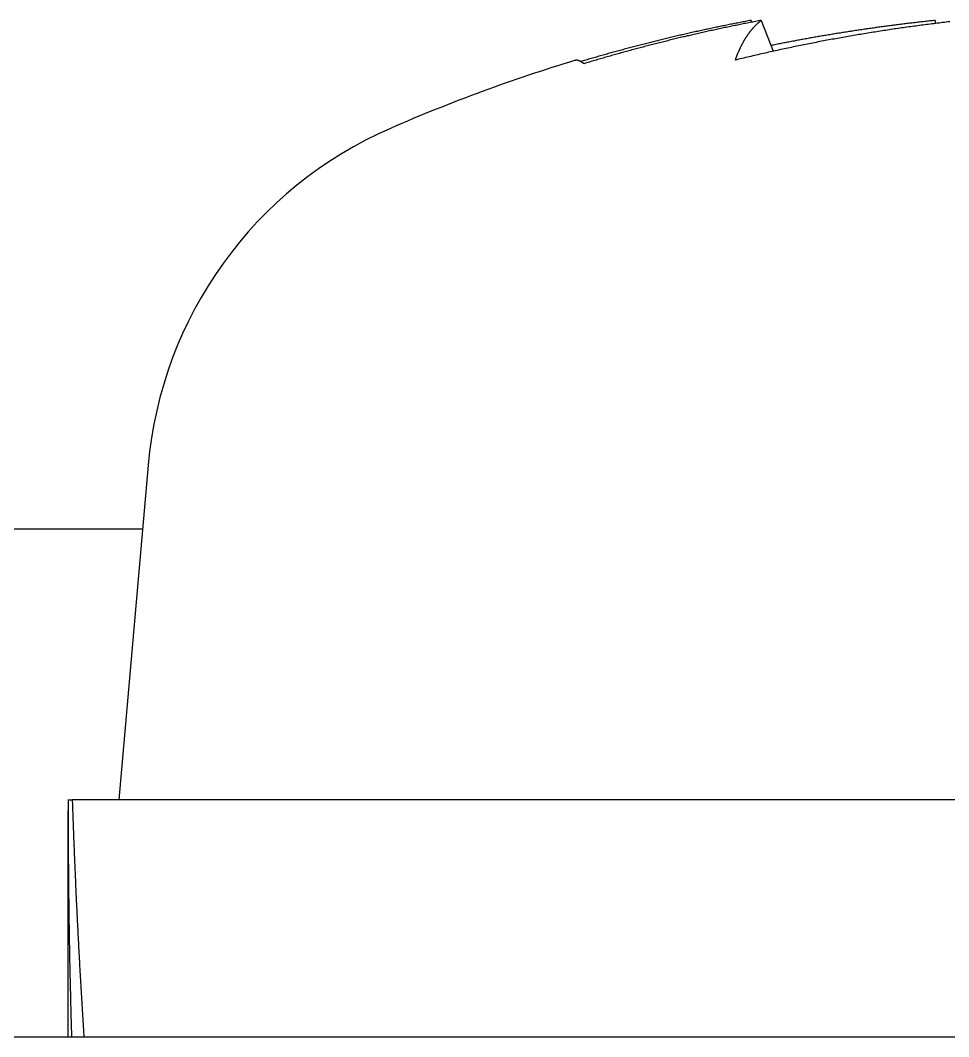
# Model space of a CAD drawing. Extents: x 25 to 315, y -155 to 84.
# Drawn here: x 83.857 to 86.6, y -57.745 to -54.742 of the extents above; entities that cross this region are included whole.
import ezdxf

# ---------------------------------------------------------------- set-up
doc = ezdxf.new("R2010")
doc.units = 0
doc.layers.get('0').update_dxf_attribs({"linetype": 'CONTINUOUS'})

msp = doc.modelspace()

# ---------------------------------------------------------------- linework, layer by layer
at = {"color": 7, "linetype": 'CONTINUOUS'}
for p, q in [((86.0183, -54.7476), (86.0162, -54.7423)), ((86.0465, -54.7423), (86.082, -54.8334)), ((86.5601, -54.7423), (86.5602, -54.7514)), ((84.2352, -56.0566), (84.1487, -57.0448)), ((80.9487, -56.2448), (84.2187, -56.2448)), ((83.9987, -57.0448), (84.0109, -57.0448)), ((89.8987, -57.0448), (84.0109, -57.0448)), ((83.9987, -57.7448), (83.9987, -57.0766)), ((78.9487, -57.7448), (94.9487, -57.7448))]:
    msp.add_line(p, q, dxfattribs=at)
for points in [[(86.0162, -54.7423, 0), (86.0122, -54.743, 0), (86.0082, -54.7438, 0), (86.0042, -54.7445, 0), (86.0003, -54.7453, 0), (85.9963, -54.746, 0), (85.9923, -54.7468, 0), (85.9883, -54.7476, 0), (85.9844, -54.7483, 0), (85.9804, -54.7491, 0), (85.9764, -54.7499, 0), (85.9724, -54.7507, 0), (85.9685, -54.7514, 0), (85.9645, -54.7522, 0), (85.9605, -54.753, 0), (85.9566, -54.7538, 0), (85.9526, -54.7546, 0), (85.9486, -54.7554, 0), (85.9447, -54.7562, 0), (85.9407, -54.757, 0), (85.9367, -54.7578, 0), (85.9328, -54.7586, 0), (85.9288, -54.7594, 0), (85.9248, -54.7603, 0), (85.9209, -54.7611, 0), (85.9169, -54.7619, 0), (85.913, -54.7627, 0), (85.909, -54.7636, 0), (85.905, -54.7644, 0), (85.9011, -54.7652, 0), (85.8971, -54.7661, 0), (85.8932, -54.7669, 0), (85.8892, -54.7678, 0), (85.8852, -54.7686, 0), (85.8813, -54.7695, 0), (85.8773, -54.7703, 0), (85.8734, -54.7712, 0), (85.8694, -54.7721, 0), (85.8655, -54.7729, 0), (85.8615, -54.7738, 0), (85.8576, -54.7747, 0), (85.8536, -54.7755, 0), (85.8497, -54.7764, 0), (85.8457, -54.7773, 0), (85.8418, -54.7782, 0), (85.8378, -54.7791, 0), (85.8339, -54.78, 0), (85.8299, -54.7809, 0), (85.826, -54.7818, 0), (85.822, -54.7827, 0), (85.8181, -54.7836, 0), (85.8141, -54.7845, 0), (85.8102, -54.7854, 0), (85.8063, -54.7863, 0), (85.8023, -54.7872, 0), (85.7984, -54.7881, 0), (85.7944, -54.7891, 0), (85.7905, -54.79, 0), (85.7866, -54.7909, 0), (85.7826, -54.7919, 0), (85.7787, -54.7928, 0), (85.7747, -54.7937, 0), (85.7708, -54.7947, 0), (85.7669, -54.7956, 0), (85.7629, -54.7966, 0), (85.759, -54.7975, 0), (85.7551, -54.7985, 0), (85.7511, -54.7994, 0), (85.7472, -54.8004, 0), (85.7433, -54.8014, 0), (85.7394, -54.8023, 0), (85.7354, -54.8033, 0), (85.7315, -54.8043, 0), (85.7276, -54.8053, 0), (85.7236, -54.8063, 0), (85.7197, -54.8072, 0), (85.7158, -54.8082, 0), (85.7119, -54.8092, 0), (85.708, -54.8102, 0), (85.704, -54.8112, 0), (85.7001, -54.8122, 0), (85.6962, -54.8132, 0), (85.6923, -54.8142, 0), (85.6883, -54.8152, 0), (85.6844, -54.8162, 0), (85.6805, -54.8173, 0), (85.6766, -54.8183, 0), (85.6727, -54.8193, 0), (85.6688, -54.8203, 0), (85.6649, -54.8214, 0), (85.6609, -54.8224, 0), (85.657, -54.8234, 0), (85.6531, -54.8245, 0), (85.6492, -54.8255, 0), (85.6453, -54.8266, 0), (85.6414, -54.8276, 0), (85.6375, -54.8287, 0), (85.6336, -54.8297, 0), (85.6297, -54.8308, 0), (85.6258, -54.8318, 0), (85.6219, -54.8329, 0), (85.618, -54.834, 0), (85.614, -54.835, 0), (85.6101, -54.8361, 0), (85.6062, -54.8372, 0), (85.6023, -54.8383, 0), (85.5984, -54.8394, 0), (85.5945, -54.8404, 0), (85.5907, -54.8415, 0), (85.5868, -54.8426, 0), (85.5829, -54.8437, 0), (85.579, -54.8448, 0), (85.5751, -54.8459, 0), (85.5712, -54.847, 0), (85.5673, -54.8481, 0), (85.5634, -54.8493, 0), (85.5595, -54.8504, 0), (85.5556, -54.8515, 0), (85.5517, -54.8526, 0), (85.5478, -54.8537, 0), (85.544, -54.8549, 0), (85.5401, -54.856, 0), (85.5362, -54.8571, 0), (85.5323, -54.8583, 0), (85.5284, -54.8594, 0), (85.5245, -54.8605, 0), (85.5206, -54.8617, 0), (85.5168, -54.8628, 0), (85.5129, -54.864, 0)], [(86.0465, -54.7423, 0), (86.0424, -54.743, 0), (86.0383, -54.7438, 0), (86.0341, -54.7446, 0), (86.03, -54.7454, 0), (86.0258, -54.7462, 0), (86.0217, -54.747, 0), (86.0176, -54.7478, 0), (86.0134, -54.7486, 0), (86.0093, -54.7494, 0), (86.0052, -54.7502, 0), (86.001, -54.751, 0), (85.9969, -54.7518, 0), (85.9927, -54.7526, 0), (85.9886, -54.7535, 0), (85.9845, -54.7543, 0), (85.9804, -54.7551, 0), (85.9762, -54.756, 0), (85.9721, -54.7568, 0), (85.968, -54.7576, 0), (85.9638, -54.7585, 0), (85.9597, -54.7593, 0), (85.9556, -54.7602, 0), (85.9514, -54.761, 0), (85.9473, -54.7619, 0), (85.9432, -54.7628, 0), (85.9391, -54.7636, 0), (85.9349, -54.7645, 0), (85.9308, -54.7654, 0), (85.9267, -54.7662, 0), (85.9226, -54.7671, 0), (85.9185, -54.768, 0), (85.9143, -54.7689, 0), (85.9102, -54.7698, 0), (85.9061, -54.7707, 0), (85.902, -54.7716, 0), (85.8979, -54.7725, 0), (85.8937, -54.7734, 0), (85.8896, -54.7743, 0), (85.8855, -54.7752, 0), (85.8814, -54.7761, 0), (85.8773, -54.777, 0), (85.8732, -54.778, 0), (85.8691, -54.7789, 0), (85.865, -54.7798, 0), (85.8608, -54.7807, 0), (85.8567, -54.7817, 0), (85.8526, -54.7826, 0), (85.8485, -54.7836, 0), (85.8444, -54.7845, 0), (85.8403, -54.7855, 0), (85.8362, -54.7864, 0), (85.8321, -54.7874, 0), (85.828, -54.7883, 0), (85.8239, -54.7893, 0), (85.8198, -54.7903, 0), (85.8157, -54.7912, 0), (85.8116, -54.7922, 0), (85.8075, -54.7932, 0), (85.8034, -54.7942, 0), (85.7993, -54.7951, 0), (85.7952, -54.7961, 0), (85.7911, -54.7971, 0), (85.787, -54.7981, 0), (85.7829, -54.7991, 0), (85.7788, -54.8001, 0), (85.7747, -54.8011, 0), (85.7706, -54.8021, 0), (85.7665, -54.8031, 0), (85.7624, -54.8042, 0), (85.7583, -54.8052, 0), (85.7543, -54.8062, 0), (85.7502, -54.8072, 0), (85.7461, -54.8083, 0), (85.742, -54.8093, 0), (85.7379, -54.8103, 0), (85.7338, -54.8114, 0), (85.7297, -54.8124, 0), (85.7257, -54.8134, 0), (85.7216, -54.8145, 0), (85.7175, -54.8156, 0), (85.7134, -54.8166, 0), (85.7093, -54.8177, 0), (85.7053, -54.8187, 0), (85.7012, -54.8198, 0), (85.6971, -54.8209, 0), (85.693, -54.8219, 0), (85.689, -54.823, 0), (85.6849, -54.8241, 0), (85.6808, -54.8252, 0), (85.6767, -54.8263, 0), (85.6727, -54.8274, 0), (85.6686, -54.8285, 0), (85.6645, -54.8296, 0), (85.6605, -54.8307, 0), (85.6564, -54.8318, 0), (85.6523, -54.8329, 0), (85.6483, -54.834, 0), (85.6442, -54.8351, 0), (85.6401, -54.8362, 0), (85.6361, -54.8373, 0), (85.632, -54.8385, 0), (85.628, -54.8396, 0), (85.6239, -54.8407, 0), (85.6198, -54.8419, 0), (85.6158, -54.843, 0), (85.6117, -54.8442, 0), (85.6077, -54.8453, 0), (85.6036, -54.8464, 0), (85.5996, -54.8476, 0), (85.5955, -54.8488, 0), (85.5914, -54.8499, 0), (85.5874, -54.8511, 0), (85.5833, -54.8522, 0), (85.5793, -54.8534, 0), (85.5752, -54.8546, 0), (85.5712, -54.8558, 0), (85.5672, -54.857, 0), (85.5631, -54.8581, 0), (85.5591, -54.8593, 0), (85.555, -54.8605, 0), (85.551, -54.8617, 0), (85.5469, -54.8629, 0), (85.5429, -54.8641, 0), (85.5389, -54.8653, 0), (85.5348, -54.8665, 0), (85.5308, -54.8677, 0), (85.5268, -54.8689, 0), (85.5227, -54.8702, 0)], [(86.0469, -54.742, 0), (86.0462, -54.7425, 0), (86.0454, -54.7431, 0), (86.0447, -54.7437, 0), (86.0439, -54.7442, 0), (86.0432, -54.7448, 0), (86.0425, -54.7454, 0), (86.0417, -54.746, 0), (86.041, -54.7466, 0), (86.0402, -54.7472, 0), (86.0395, -54.7479, 0), (86.0388, -54.7485, 0), (86.0381, -54.7491, 0), (86.0373, -54.7497, 0), (86.0366, -54.7504, 0), (86.0359, -54.751, 0), (86.0352, -54.7517, 0), (86.0345, -54.7523, 0), (86.0337, -54.753, 0), (86.033, -54.7536, 0), (86.0323, -54.7543, 0), (86.0316, -54.755, 0), (86.0309, -54.7557, 0), (86.0302, -54.7564, 0), (86.0295, -54.7571, 0), (86.0288, -54.7578, 0), (86.0281, -54.7585, 0), (86.0274, -54.7592, 0), (86.0267, -54.7599, 0), (86.026, -54.7606, 0), (86.0253, -54.7613, 0), (86.0247, -54.7621, 0), (86.024, -54.7628, 0), (86.0233, -54.7636, 0), (86.0226, -54.7643, 0), (86.0219, -54.7651, 0), (86.0213, -54.7658, 0), (86.0206, -54.7666, 0), (86.0199, -54.7674, 0), (86.0192, -54.7681, 0), (86.0186, -54.7689, 0), (86.0179, -54.7697, 0), (86.0173, -54.7705, 0), (86.0166, -54.7713, 0), (86.0159, -54.7721, 0), (86.0153, -54.7729, 0), (86.0146, -54.7737, 0), (86.014, -54.7746, 0), (86.0133, -54.7754, 0), (86.0127, -54.7762, 0), (86.0121, -54.7771, 0), (86.0114, -54.7779, 0), (86.0108, -54.7788, 0), (86.0101, -54.7796, 0), (86.0095, -54.7805, 0), (86.0089, -54.7813, 0), (86.0083, -54.7822, 0), (86.0076, -54.7831, 0), (86.007, -54.784, 0), (86.0064, -54.7849, 0), (86.0058, -54.7858, 0), (86.0051, -54.7867, 0), (86.0045, -54.7876, 0), (86.0039, -54.7885, 0), (86.0033, -54.7894, 0), (86.0027, -54.7903, 0), (86.0021, -54.7913, 0), (86.0015, -54.7922, 0), (86.0009, -54.7931, 0), (86.0003, -54.7941, 0), (85.9997, -54.795, 0), (85.9991, -54.796, 0), (85.9985, -54.7969, 0), (85.9979, -54.7979, 0), (85.9973, -54.7989, 0), (85.9967, -54.7999, 0), (85.9962, -54.8008, 0), (85.9956, -54.8018, 0), (85.995, -54.8028, 0), (85.9944, -54.8038, 0), (85.9938, -54.8048, 0), (85.9933, -54.8059, 0), (85.9927, -54.8069, 0), (85.9921, -54.8079, 0), (85.9916, -54.8089, 0), (85.991, -54.81, 0), (85.9904, -54.811, 0), (85.9899, -54.812, 0), (85.9893, -54.8131, 0), (85.9888, -54.8142, 0), (85.9882, -54.8152, 0), (85.9877, -54.8163, 0), (85.9871, -54.8174, 0), (85.9866, -54.8184, 0), (85.986, -54.8195, 0), (85.9855, -54.8206, 0), (85.985, -54.8217, 0), (85.9844, -54.8228, 0), (85.9839, -54.8239, 0), (85.9834, -54.825, 0), (85.9828, -54.8261, 0), (85.9823, -54.8273, 0), (85.9818, -54.8284, 0), (85.9813, -54.8295, 0), (85.9808, -54.8307, 0), (85.9802, -54.8318, 0), (85.9797, -54.833, 0), (85.9792, -54.8341, 0), (85.9787, -54.8353, 0), (85.9782, -54.8365, 0), (85.9777, -54.8376, 0), (85.9772, -54.8388, 0), (85.9767, -54.84, 0), (85.9762, -54.8412, 0), (85.9757, -54.8424, 0), (85.9752, -54.8436, 0), (85.9747, -54.8448, 0), (85.9742, -54.846, 0), (85.9737, -54.8472, 0), (85.9733, -54.8484, 0), (85.9728, -54.8497, 0), (85.9723, -54.8509, 0), (85.9718, -54.8521, 0), (85.9713, -54.8534, 0), (85.9709, -54.8546, 0), (85.9704, -54.8559, 0), (85.9699, -54.8571, 0), (85.9695, -54.8584, 0), (85.969, -54.8597, 0)], [(86.6031, -54.7463, 0), (86.5979, -54.7469, 0), (86.5926, -54.7475, 0), (86.5874, -54.7482, 0), (86.5821, -54.7488, 0), (86.5768, -54.7494, 0), (86.5716, -54.75, 0), (86.5663, -54.7507, 0), (86.561, -54.7513, 0), (86.5558, -54.752, 0), (86.5505, -54.7526, 0), (86.5452, -54.7533, 0), (86.54, -54.7539, 0), (86.5347, -54.7546, 0), (86.5295, -54.7553, 0), (86.5242, -54.756, 0), (86.5189, -54.7567, 0), (86.5137, -54.7574, 0), (86.5084, -54.7581, 0), (86.5032, -54.7588, 0), (86.4979, -54.7595, 0), (86.4926, -54.7602, 0), (86.4874, -54.7609, 0), (86.4821, -54.7616, 0), (86.4768, -54.7624, 0), (86.4716, -54.7631, 0), (86.4663, -54.7638, 0), (86.4611, -54.7646, 0), (86.4558, -54.7653, 0), (86.4506, -54.7661, 0), (86.4453, -54.7669, 0), (86.44, -54.7676, 0), (86.4348, -54.7684, 0), (86.4295, -54.7692, 0), (86.4243, -54.77, 0), (86.419, -54.7708, 0), (86.4138, -54.7716, 0), (86.4085, -54.7724, 0), (86.4032, -54.7732, 0), (86.398, -54.774, 0), (86.3927, -54.7748, 0), (86.3875, -54.7757, 0), (86.3822, -54.7765, 0), (86.377, -54.7773, 0), (86.3717, -54.7782, 0), (86.3665, -54.779, 0), (86.3612, -54.7799, 0), (86.356, -54.7807, 0), (86.3507, -54.7816, 0), (86.3455, -54.7825, 0), (86.3402, -54.7834, 0), (86.335, -54.7842, 0), (86.3297, -54.7851, 0), (86.3245, -54.786, 0), (86.3192, -54.7869, 0), (86.314, -54.7878, 0), (86.3087, -54.7887, 0), (86.3035, -54.7896, 0), (86.2982, -54.7906, 0), (86.293, -54.7915, 0), (86.2877, -54.7924, 0), (86.2825, -54.7934, 0), (86.2773, -54.7943, 0), (86.272, -54.7953, 0), (86.2668, -54.7962, 0), (86.2615, -54.7972, 0), (86.2563, -54.7981, 0), (86.251, -54.7991, 0), (86.2458, -54.8001, 0), (86.2406, -54.8011, 0), (86.2353, -54.802, 0), (86.2301, -54.803, 0), (86.2248, -54.804, 0), (86.2196, -54.805, 0), (86.2144, -54.806, 0), (86.2091, -54.8071, 0), (86.2039, -54.8081, 0), (86.1987, -54.8091, 0), (86.1934, -54.8101, 0), (86.1882, -54.8112, 0), (86.183, -54.8122, 0), (86.1777, -54.8133, 0), (86.1725, -54.8143, 0), (86.1673, -54.8154, 0), (86.162, -54.8164, 0), (86.1568, -54.8175, 0), (86.1516, -54.8186, 0), (86.1463, -54.8197, 0), (86.1411, -54.8208, 0), (86.1359, -54.8218, 0), (86.1307, -54.8229, 0), (86.1254, -54.824, 0), (86.1202, -54.8252, 0), (86.115, -54.8263, 0), (86.1098, -54.8274, 0), (86.1045, -54.8285, 0), (86.0993, -54.8296, 0), (86.0941, -54.8308, 0), (86.0889, -54.8319, 0), (86.0836, -54.8331, 0), (86.0784, -54.8342, 0), (86.0732, -54.8354, 0), (86.068, -54.8365, 0), (86.0628, -54.8377, 0), (86.0576, -54.8389, 0), (86.0523, -54.8401, 0), (86.0471, -54.8412, 0), (86.0419, -54.8424, 0), (86.0367, -54.8436, 0), (86.0315, -54.8448, 0), (86.0263, -54.846, 0), (86.0211, -54.8473, 0), (86.0158, -54.8485, 0), (86.0106, -54.8497, 0), (86.0054, -54.8509, 0), (86.0002, -54.8522, 0), (85.995, -54.8534, 0), (85.9898, -54.8546, 0), (85.9846, -54.8559, 0), (85.9794, -54.8572, 0), (85.9742, -54.8584, 0), (85.969, -54.8597, 0)], [(86.5601, -54.7423, 0), (86.5563, -54.7427, 0), (86.5525, -54.7431, 0), (86.5487, -54.7435, 0), (86.5448, -54.7439, 0), (86.541, -54.7443, 0), (86.5372, -54.7447, 0), (86.5334, -54.7451, 0), (86.5296, -54.7455, 0), (86.5258, -54.746, 0), (86.522, -54.7464, 0), (86.5182, -54.7468, 0), (86.5144, -54.7473, 0), (86.5106, -54.7477, 0), (86.5068, -54.7481, 0), (86.503, -54.7486, 0), (86.4992, -54.749, 0), (86.4954, -54.7495, 0), (86.4916, -54.7499, 0), (86.4878, -54.7504, 0), (86.484, -54.7508, 0), (86.4803, -54.7513, 0), (86.4765, -54.7517, 0), (86.4727, -54.7522, 0), (86.4689, -54.7527, 0), (86.4651, -54.7531, 0), (86.4613, -54.7536, 0), (86.4575, -54.7541, 0), (86.4537, -54.7545, 0), (86.4499, -54.755, 0), (86.4461, -54.7555, 0), (86.4423, -54.756, 0), (86.4385, -54.7565, 0), (86.4347, -54.757, 0), (86.4309, -54.7575, 0), (86.4271, -54.758, 0), (86.4233, -54.7585, 0), (86.4195, -54.759, 0), (86.4157, -54.7595, 0), (86.4119, -54.76, 0), (86.4081, -54.7605, 0), (86.4043, -54.761, 0), (86.4005, -54.7615, 0), (86.3967, -54.762, 0), (86.3929, -54.7626, 0), (86.3891, -54.7631, 0), (86.3854, -54.7636, 0), (86.3816, -54.7641, 0), (86.3778, -54.7647, 0), (86.374, -54.7652, 0), (86.3702, -54.7657, 0), (86.3664, -54.7663, 0), (86.3626, -54.7668, 0), (86.3588, -54.7674, 0), (86.355, -54.7679, 0), (86.3512, -54.7685, 0), (86.3474, -54.769, 0), (86.3437, -54.7696, 0), (86.3399, -54.7702, 0), (86.3361, -54.7707, 0), (86.3323, -54.7713, 0), (86.3285, -54.7719, 0), (86.3247, -54.7724, 0), (86.3209, -54.773, 0), (86.3171, -54.7736, 0), (86.3133, -54.7742, 0), (86.3096, -54.7747, 0), (86.3058, -54.7753, 0), (86.302, -54.7759, 0), (86.2982, -54.7765, 0), (86.2944, -54.7771, 0), (86.2906, -54.7777, 0), (86.2868, -54.7783, 0), (86.283, -54.7789, 0), (86.2793, -54.7795, 0), (86.2755, -54.7801, 0), (86.2717, -54.7807, 0), (86.2679, -54.7814, 0), (86.2641, -54.782, 0), (86.2603, -54.7826, 0), (86.2566, -54.7832, 0), (86.2528, -54.7838, 0), (86.249, -54.7845, 0), (86.2452, -54.7851, 0), (86.2414, -54.7857, 0), (86.2376, -54.7864, 0), (86.2339, -54.787, 0), (86.2301, -54.7877, 0), (86.2263, -54.7883, 0), (86.2225, -54.7889, 0), (86.2187, -54.7896, 0), (86.215, -54.7902, 0), (86.2112, -54.7909, 0), (86.2074, -54.7916, 0), (86.2036, -54.7922, 0), (86.1998, -54.7929, 0), (86.1961, -54.7936, 0), (86.1923, -54.7942, 0), (86.1885, -54.7949, 0), (86.1847, -54.7956, 0), (86.181, -54.7963, 0), (86.1772, -54.7969, 0), (86.1734, -54.7976, 0), (86.1696, -54.7983, 0), (86.1659, -54.799, 0), (86.1621, -54.7997, 0), (86.1583, -54.8004, 0), (86.1545, -54.8011, 0), (86.1508, -54.8018, 0), (86.147, -54.8025, 0), (86.1432, -54.8032, 0), (86.1394, -54.8039, 0), (86.1357, -54.8046, 0), (86.1319, -54.8053, 0), (86.1281, -54.8061, 0), (86.1244, -54.8068, 0), (86.1206, -54.8075, 0), (86.1168, -54.8082, 0), (86.1131, -54.8089, 0), (86.1093, -54.8097, 0), (86.1055, -54.8104, 0), (86.1018, -54.8112, 0), (86.098, -54.8119, 0), (86.0942, -54.8126, 0), (86.0905, -54.8134, 0), (86.0867, -54.8141, 0), (86.0829, -54.8149, 0), (86.0792, -54.8156, 0), (86.0754, -54.8164, 0)], [(85.5227, -54.8702, 0), (85.5224, -54.8699, 0), (85.5221, -54.8697, 0), (85.5218, -54.8695, 0), (85.5215, -54.8693, 0), (85.5212, -54.8691, 0), (85.5209, -54.8689, 0), (85.5205, -54.8687, 0), (85.5202, -54.8685, 0), (85.5199, -54.8683, 0), (85.5196, -54.8681, 0), (85.5193, -54.8679, 0), (85.519, -54.8677, 0), (85.5188, -54.8675, 0), (85.5185, -54.8673, 0), (85.5182, -54.8671, 0), (85.5179, -54.8669, 0), (85.5176, -54.8668, 0), (85.5173, -54.8666, 0), (85.517, -54.8664, 0), (85.5167, -54.8662, 0), (85.5165, -54.8661, 0), (85.5162, -54.8659, 0), (85.5159, -54.8657, 0), (85.5156, -54.8656, 0), (85.5153, -54.8654, 0), (85.5151, -54.8652, 0), (85.5148, -54.8651, 0), (85.5145, -54.8649, 0), (85.5143, -54.8648, 0), (85.514, -54.8646, 0), (85.5137, -54.8645, 0), (85.5135, -54.8643, 0), (85.5132, -54.8642, 0), (85.5129, -54.864, 0), (85.5127, -54.8639, 0), (85.5124, -54.8637, 0), (85.5122, -54.8636, 0), (85.5119, -54.8635, 0), (85.5117, -54.8633, 0), (85.5114, -54.8632, 0), (85.5112, -54.8631, 0), (85.5109, -54.863, 0), (85.5107, -54.8628, 0), (85.5104, -54.8627, 0), (85.5102, -54.8626, 0), (85.5099, -54.8625, 0), (85.5097, -54.8624, 0), (85.5095, -54.8623, 0), (85.5092, -54.8622, 0), (85.509, -54.8621, 0), (85.5088, -54.8619, 0), (85.5085, -54.8618, 0), (85.5083, -54.8617, 0), (85.5081, -54.8617, 0), (85.5078, -54.8616, 0), (85.5076, -54.8615, 0), (85.5074, -54.8614, 0), (85.5072, -54.8613, 0), (85.5069, -54.8612, 0), (85.5067, -54.8611, 0), (85.5065, -54.861, 0), (85.5063, -54.861, 0), (85.5061, -54.8609, 0), (85.5059, -54.8608, 0), (85.5057, -54.8607, 0), (85.5055, -54.8607, 0), (85.5052, -54.8606, 0), (85.505, -54.8605, 0), (85.5048, -54.8605, 0), (85.5046, -54.8604, 0), (85.5044, -54.8604, 0), (85.5042, -54.8603, 0), (85.504, -54.8603, 0), (85.5038, -54.8602, 0), (85.5037, -54.8602, 0), (85.5035, -54.8601, 0), (85.5033, -54.8601, 0), (85.5031, -54.86, 0), (85.5029, -54.86, 0), (85.5027, -54.86, 0), (85.5025, -54.8599, 0), (85.5023, -54.8599, 0), (85.5022, -54.8599, 0), (85.502, -54.8598, 0), (85.5018, -54.8598, 0), (85.5016, -54.8598, 0), (85.5015, -54.8598, 0), (85.5013, -54.8597, 0), (85.5011, -54.8597, 0), (85.5009, -54.8597, 0), (85.5008, -54.8597, 0), (85.5006, -54.8597, 0), (85.5004, -54.8597, 0), (85.5003, -54.8597, 0), (85.5001, -54.8597, 0), (85.5, -54.8597, 0), (85.4998, -54.8597, 0), (85.4997, -54.8597, 0), (85.4995, -54.8597, 0), (85.4993, -54.8597, 0), (85.4992, -54.8597, 0), (85.499, -54.8597, 0), (85.4989, -54.8597, 0), (85.4988, -54.8598, 0), (85.4986, -54.8598, 0), (85.4985, -54.8598, 0), (85.4983, -54.8598, 0), (85.4982, -54.8599, 0), (85.498, -54.8599, 0), (85.4979, -54.8599, 0), (85.4978, -54.86, 0), (85.4976, -54.86, 0), (85.4975, -54.86, 0), (85.4974, -54.8601, 0), (85.4973, -54.8601, 0), (85.4971, -54.8602, 0), (85.497, -54.8602, 0), (85.4969, -54.8603, 0), (85.4968, -54.8603, 0), (85.4966, -54.8604, 0), (85.4965, -54.8604, 0), (85.4964, -54.8605, 0), (85.4963, -54.8606, 0), (85.4962, -54.8606, 0), (85.4961, -54.8607, 0), (85.496, -54.8608, 0), (85.4958, -54.8608, 0), (85.4957, -54.8609, 0)], [(83.9987, -57.0443, 0), (83.9987, -57.0497, 0), (83.9987, -57.0552, 0), (83.9987, -57.0607, 0), (83.9987, -57.0661, 0), (83.9987, -57.0716, 0), (83.9987, -57.0771, 0), (83.9987, -57.0825, 0), (83.9987, -57.088, 0), (83.9987, -57.0935, 0), (83.9987, -57.0989, 0), (83.9987, -57.1044, 0), (83.9987, -57.1099, 0), (83.9987, -57.1154, 0), (83.9987, -57.1208, 0), (83.9988, -57.1263, 0), (83.9988, -57.1318, 0), (83.9988, -57.1372, 0), (83.9988, -57.1427, 0), (83.9988, -57.1482, 0), (83.9988, -57.1537, 0), (83.9989, -57.1591, 0), (83.9989, -57.1646, 0), (83.9989, -57.1701, 0), (83.9989, -57.1755, 0), (83.9989, -57.181, 0), (83.999, -57.1865, 0), (83.999, -57.192, 0), (83.999, -57.1974, 0), (83.9991, -57.2029, 0), (83.9991, -57.2084, 0), (83.9991, -57.2139, 0), (83.9992, -57.2193, 0), (83.9992, -57.2248, 0), (83.9992, -57.2303, 0), (83.9993, -57.2357, 0), (83.9993, -57.2412, 0), (83.9993, -57.2467, 0), (83.9994, -57.2522, 0), (83.9994, -57.2576, 0), (83.9995, -57.2631, 0), (83.9995, -57.2686, 0), (83.9996, -57.2741, 0), (83.9996, -57.2795, 0), (83.9997, -57.285, 0), (83.9997, -57.2905, 0), (83.9998, -57.296, 0), (83.9998, -57.3014, 0), (83.9999, -57.3069, 0), (83.9999, -57.3124, 0), (84, -57.3178, 0), (84.0001, -57.3233, 0), (84.0001, -57.3288, 0), (84.0002, -57.3343, 0), (84.0003, -57.3397, 0), (84.0003, -57.3452, 0), (84.0004, -57.3507, 0), (84.0005, -57.3562, 0), (84.0005, -57.3616, 0), (84.0006, -57.3671, 0), (84.0007, -57.3726, 0), (84.0007, -57.3781, 0), (84.0008, -57.3835, 0), (84.0009, -57.389, 0), (84.001, -57.3945, 0), (84.001, -57.4, 0), (84.0011, -57.4054, 0), (84.0012, -57.4109, 0), (84.0013, -57.4164, 0), (84.0014, -57.4219, 0), (84.0015, -57.4273, 0), (84.0015, -57.4328, 0), (84.0016, -57.4383, 0), (84.0017, -57.4438, 0), (84.0018, -57.4492, 0), (84.0019, -57.4547, 0), (84.002, -57.4602, 0), (84.0021, -57.4657, 0), (84.0022, -57.4711, 0), (84.0023, -57.4766, 0), (84.0024, -57.4821, 0), (84.0025, -57.4876, 0), (84.0026, -57.493, 0), (84.0027, -57.4985, 0), (84.0028, -57.504, 0), (84.0029, -57.5095, 0), (84.003, -57.5149, 0), (84.0031, -57.5204, 0), (84.0032, -57.5259, 0), (84.0033, -57.5314, 0), (84.0035, -57.5368, 0), (84.0036, -57.5423, 0), (84.0037, -57.5478, 0), (84.0038, -57.5533, 0), (84.0039, -57.5587, 0), (84.004, -57.5642, 0), (84.0042, -57.5697, 0), (84.0043, -57.5752, 0), (84.0044, -57.5806, 0), (84.0045, -57.5861, 0), (84.0047, -57.5916, 0), (84.0048, -57.597, 0), (84.0049, -57.6025, 0), (84.005, -57.608, 0), (84.0052, -57.6135, 0), (84.0053, -57.6189, 0), (84.0054, -57.6244, 0), (84.0056, -57.6299, 0), (84.0057, -57.6354, 0), (84.0058, -57.6408, 0), (84.006, -57.6463, 0), (84.0061, -57.6518, 0), (84.0063, -57.6572, 0), (84.0064, -57.6627, 0), (84.0066, -57.6682, 0), (84.0067, -57.6737, 0), (84.0068, -57.6791, 0), (84.007, -57.6846, 0), (84.0071, -57.6901, 0), (84.0073, -57.6956, 0), (84.0075, -57.701, 0), (84.0076, -57.7065, 0), (84.0078, -57.712, 0), (84.0079, -57.7174, 0), (84.0081, -57.7229, 0), (84.0082, -57.7284, 0), (84.0084, -57.7339, 0), (84.0086, -57.7393, 0), (84.0087, -57.7448, 0)], [(84.0109, -57.0448, 0), (84.0111, -57.0503, 0), (84.0113, -57.0558, 0), (84.0115, -57.0613, 0), (84.0116, -57.0668, 0), (84.0118, -57.0722, 0), (84.012, -57.0777, 0), (84.0122, -57.0832, 0), (84.0124, -57.0887, 0), (84.0126, -57.0942, 0), (84.0128, -57.0997, 0), (84.013, -57.1052, 0), (84.0132, -57.1106, 0), (84.0134, -57.1161, 0), (84.0136, -57.1216, 0), (84.0138, -57.1271, 0), (84.014, -57.1326, 0), (84.0142, -57.1381, 0), (84.0144, -57.1435, 0), (84.0146, -57.149, 0), (84.0148, -57.1545, 0), (84.015, -57.16, 0), (84.0152, -57.1655, 0), (84.0154, -57.171, 0), (84.0157, -57.1764, 0), (84.0159, -57.1819, 0), (84.0161, -57.1874, 0), (84.0163, -57.1929, 0), (84.0165, -57.1984, 0), (84.0167, -57.2039, 0), (84.017, -57.2093, 0), (84.0172, -57.2148, 0), (84.0174, -57.2203, 0), (84.0176, -57.2258, 0), (84.0179, -57.2313, 0), (84.0181, -57.2367, 0), (84.0183, -57.2422, 0), (84.0186, -57.2477, 0), (84.0188, -57.2532, 0), (84.019, -57.2586, 0), (84.0193, -57.2641, 0), (84.0195, -57.2696, 0), (84.0197, -57.2751, 0), (84.02, -57.2806, 0), (84.0202, -57.286, 0), (84.0205, -57.2915, 0), (84.0207, -57.297, 0), (84.0209, -57.3025, 0), (84.0212, -57.3079, 0), (84.0214, -57.3134, 0), (84.0217, -57.3189, 0), (84.0219, -57.3244, 0), (84.0222, -57.3298, 0), (84.0224, -57.3353, 0), (84.0227, -57.3408, 0), (84.0229, -57.3463, 0), (84.0232, -57.3517, 0), (84.0235, -57.3572, 0), (84.0237, -57.3627, 0), (84.024, -57.3681, 0), (84.0242, -57.3736, 0), (84.0245, -57.3791, 0), (84.0248, -57.3846, 0), (84.025, -57.39, 0), (84.0253, -57.3955, 0), (84.0256, -57.401, 0), (84.0258, -57.4064, 0), (84.0261, -57.4119, 0), (84.0264, -57.4174, 0), (84.0267, -57.4229, 0), (84.0269, -57.4283, 0), (84.0272, -57.4338, 0), (84.0275, -57.4393, 0), (84.0278, -57.4447, 0), (84.028, -57.4502, 0), (84.0283, -57.4557, 0), (84.0286, -57.4611, 0), (84.0289, -57.4666, 0), (84.0292, -57.4721, 0), (84.0295, -57.4775, 0), (84.0298, -57.483, 0), (84.03, -57.4885, 0), (84.0303, -57.4939, 0), (84.0306, -57.4994, 0), (84.0309, -57.5048, 0), (84.0312, -57.5103, 0), (84.0315, -57.5158, 0), (84.0318, -57.5212, 0), (84.0321, -57.5267, 0), (84.0324, -57.5322, 0), (84.0327, -57.5376, 0), (84.033, -57.5431, 0), (84.0333, -57.5485, 0), (84.0336, -57.554, 0), (84.0339, -57.5595, 0), (84.0342, -57.5649, 0), (84.0346, -57.5704, 0), (84.0349, -57.5758, 0), (84.0352, -57.5813, 0), (84.0355, -57.5867, 0), (84.0358, -57.5922, 0), (84.0361, -57.5977, 0), (84.0364, -57.6031, 0), (84.0368, -57.6086, 0), (84.0371, -57.614, 0), (84.0374, -57.6195, 0), (84.0377, -57.6249, 0), (84.0381, -57.6304, 0), (84.0384, -57.6358, 0), (84.0387, -57.6413, 0), (84.039, -57.6467, 0), (84.0394, -57.6522, 0), (84.0397, -57.6577, 0), (84.04, -57.6631, 0), (84.0404, -57.6686, 0), (84.0407, -57.674, 0), (84.041, -57.6795, 0), (84.0414, -57.6849, 0), (84.0417, -57.6904, 0), (84.0421, -57.6958, 0), (84.0424, -57.7012, 0), (84.0427, -57.7067, 0), (84.0431, -57.7121, 0), (84.0434, -57.7176, 0), (84.0438, -57.723, 0), (84.0441, -57.7285, 0), (84.0445, -57.7339, 0), (84.0448, -57.7394, 0), (84.0452, -57.7448, 0)]]:
    msp.add_polyline3d(points, dxfattribs=at)
for centre, radius, start, end in [((86.9487, -59.6448), 5, 106.8715, 113.5471), ((85.4306, -56.1612), 1.2, 113.5471, 175)]:
    msp.add_arc(centre, radius, start, end, dxfattribs=at)

doc.saveas('drawing.dxf')
